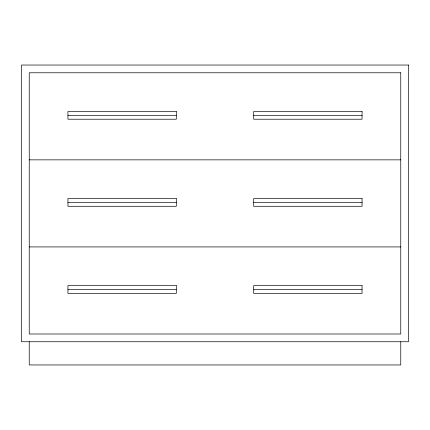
<?xml version="1.0" encoding="UTF-8"?>
<svg xmlns="http://www.w3.org/2000/svg" width="430" height="430" viewBox="0 0 430 430"><rect width="100%" height="100%" fill="white"/><g stroke="black" fill="none" stroke-linecap="round" stroke-linejoin="round"><path stroke-width="0.64" d="M67.94 115.347L176.3 115.347M253.7 115.347L362.06 115.347M29.24 159.852L400.76 159.852M67.94 202.423L176.3 202.423M253.7 202.423L362.06 202.423M29.24 246.927L400.76 246.927M67.94 289.498L176.3 289.498M253.7 289.498L362.06 289.498M400.76 341.742L400.76 364.962L29.24 364.962L29.24 341.742M408.5 65.037L21.5 65.037L21.5 341.742L408.5 341.742L408.5 65.037M400.76 72.778L29.24 72.778L29.24 334.002L400.76 334.002L400.76 72.778M176.3 111.477L67.94 111.477L67.94 119.218L176.3 119.218L176.3 111.477M362.06 111.477L253.7 111.477L253.7 119.218L362.06 119.218L362.06 111.477M176.3 198.552L67.94 198.552L67.94 206.292L176.3 206.292L176.3 198.552M362.06 198.552L253.7 198.552L253.7 206.292L362.06 206.292L362.06 198.552M176.3 285.627L67.94 285.627L67.94 293.367L176.3 293.367L176.3 285.627M362.06 285.627L253.7 285.627L253.7 293.367L362.06 293.367L362.06 285.627"/></g></svg>
